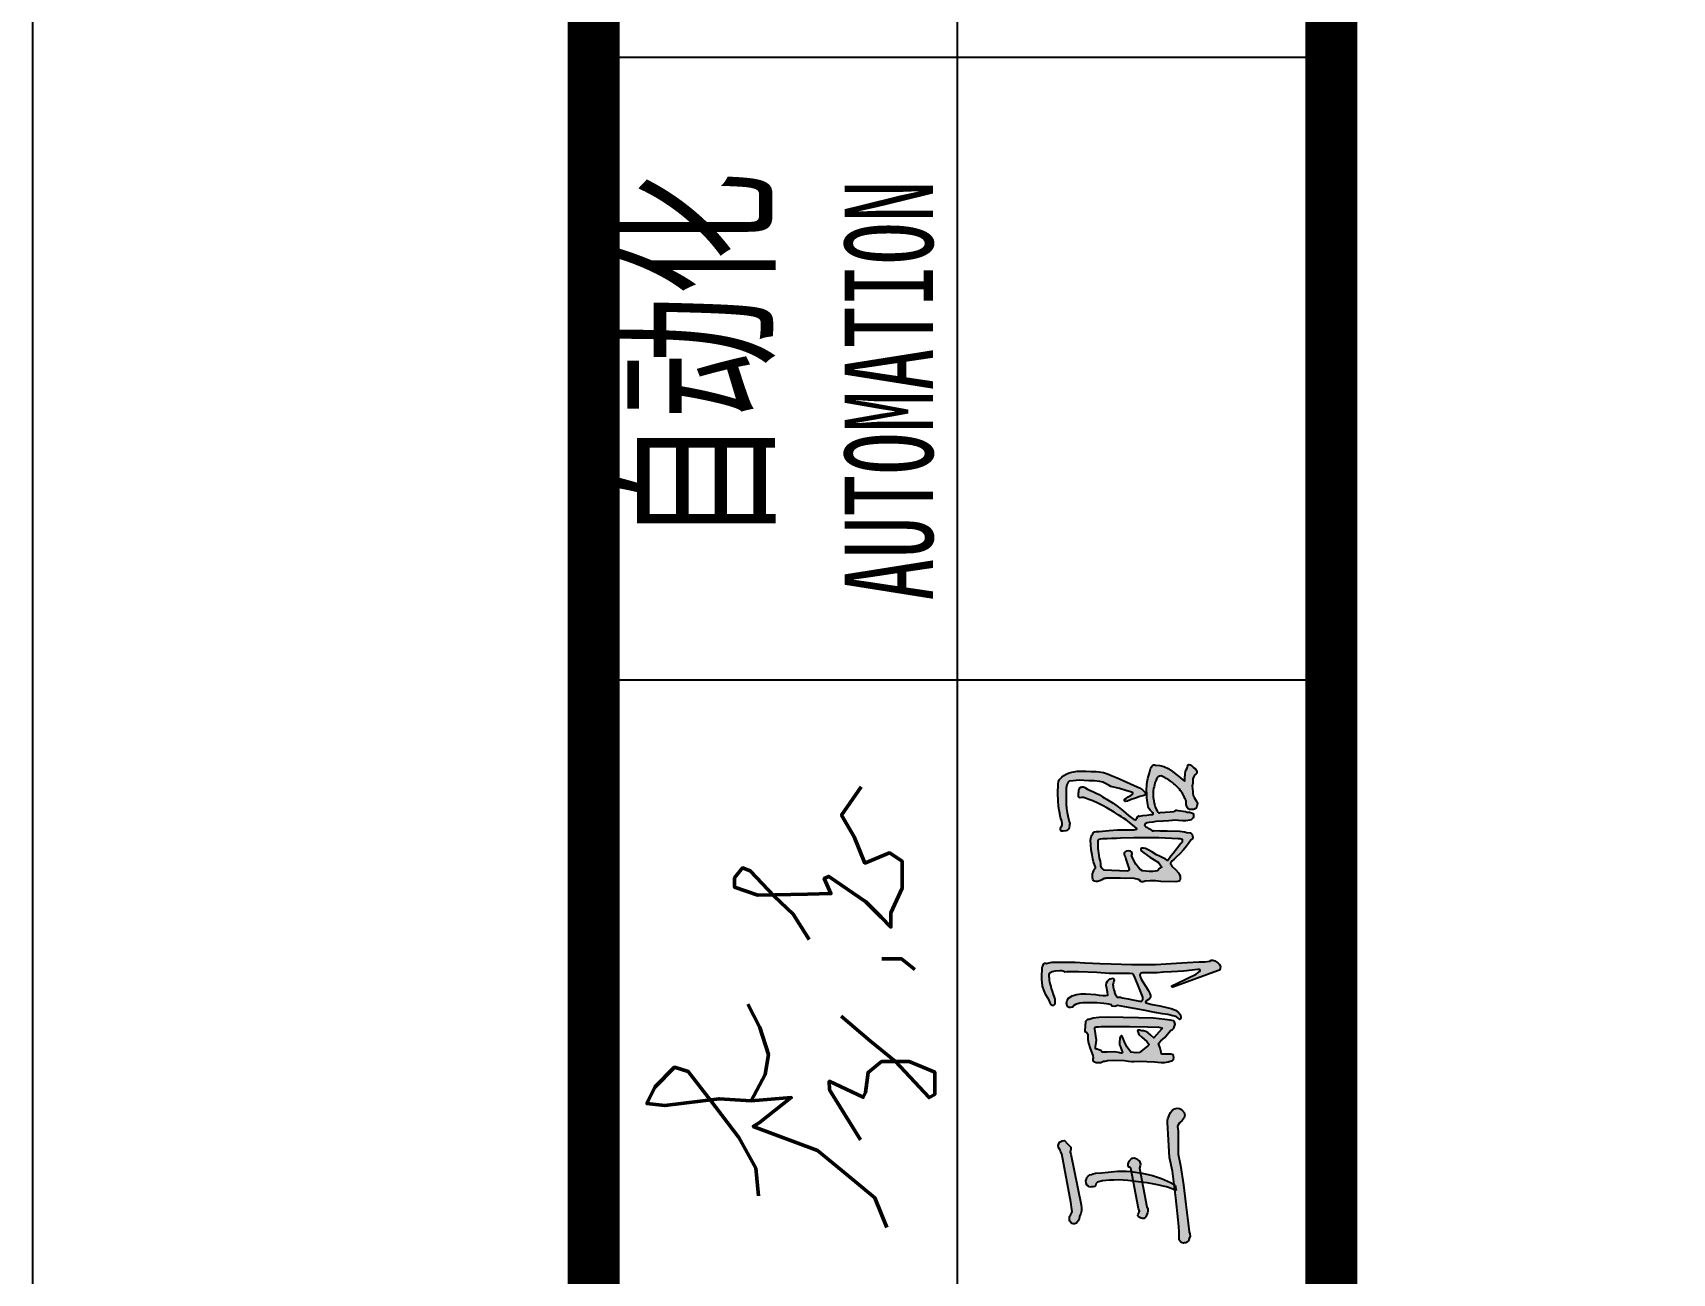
# Model space of a CAD drawing. Header units: millimetres. Extents: x 1621 to 2881, y 1542 to 1880.
# Drawn here: x 1621.18 to 1652.75, y 1750.85 to 1774.74 of the extents above; entities that cross this region are included whole.
import ezdxf

# ---------------------------------------------------------------- set-up
doc = ezdxf.new("R2010")
doc.units = ezdxf.units.MM
doc.styles.get("Standard").update_dxf_attribs({"font": '', "width": 0.7})
doc.styles.get('Standard').set_extended_font_data('仿宋_GB2312')

# ---------------------------------------------------------------- blocks, each defined once
blk = doc.blocks.new('王明昭的签名')
h = blk.add_hatch(color=256)
h.dxf.hatch_style = 1
h.paths.add_polyline_path([(-2.726, 1.306), (-2.767, 1.313), (-2.805, 1.32), (-2.835, 1.309), (-2.865, 1.28), (-2.881, 1.246), (-2.902, 1.184), (-2.907, 1.124), (-2.904, 1.058), (-2.901, 1.008), (-2.88, 0.952), (-2.853, 0.9), (-2.847, 0.843), (-2.83, 0.736), (-2.817, 0.523), (-2.833, 0.093), (-2.856, -0.058), (-2.872, -0.173), (-2.871, -0.265), (-2.857, -0.494), (-2.864, -0.765), (-2.874, -1.064), (-2.907, -1.318), (-2.906, -1.45), (-2.884, -1.588), (-2.83, -1.757), (-2.789, -1.791), (-2.715, -1.803), (-2.611, -1.781), (-2.586, -1.689), (-2.589, -1.504), (-2.589, -1.33), (-2.456, -1.303), (-2.352, -1.274), (-2.173, -1.216), (-2.075, -1.302), (-1.938, -1.457), (-1.671, -1.682), (-1.628, -1.76), (-1.576, -1.805), (-1.429, -1.853), (-1.353, -1.832), (-1.301, -1.787), (-1.273, -1.659), (-1.252, -1.462), (-1.2, -1.021), (-1.156, 0.717), (-1.171, 1.088), (-1.202, 1.295), (-1.252, 1.453), (-1.243, 1.52), (-1.326, 1.59), (-1.674, 1.626), (-1.712, 1.616), (-1.738, 1.564), (-1.818, 1.508), (-2.018, 1.507), (-2.159, 1.481), (-2.367, 1.416), (-2.636, 1.313)])
h.paths.add_polyline_path([(-2.487, 0.967), (-2.444, 1.012), (-2.415, 1.085), (-2.391, 1.148), (-2.391, 1.178), (-2.374, 1.214), (-2.305, 1.217), (-2.225, 1.195), (-2.045, 1.175), (-1.624, 1.235), (-1.568, 1.238), (-1.549, 1.22), (-1.525, 1.191), (-1.524, 1.09), (-1.517, 0.989), (-1.513, -0.111), (-1.532, -0.803), (-1.548, -1.226), (-1.563, -1.345), (-1.585, -1.353), (-1.607, -1.342), (-1.949, -1.04), (-1.85, -0.926), (-1.761, -0.816), (-1.707, -0.727), (-1.688, -0.642), (-1.679, -0.567), (-1.655, -0.477), (-1.665, -0.413), (-1.69, -0.406), (-1.709, -0.417), (-1.827, -0.464), (-1.931, -0.575), (-2.098, -0.765), (-2.216, -0.854), (-2.265, -0.809), (-2.484, -0.532), (-2.513, -0.484), (-2.531, -0.36), (-2.502, -0.152), (-2.415, -0.079), (-2.297, 0.006), (-2.102, 0.097), (-1.951, 0.153), (-1.894, 0.178), (-1.88, 0.201), (-1.876, 0.224), (-1.897, 0.248), (-1.971, 0.273), (-2.132, 0.282), (-2.225, 0.285), (-2.307, 0.252), (-2.419, 0.212), (-2.525, 0.176), (-2.549, 0.192), (-2.547, 0.225), (-2.525, 0.32), (-2.499, 0.496), (-2.504, 0.767), (-2.51, 0.917), (-2.501, 0.948)], flags=16)
h.paths.add_polyline_path([(-0.618, 2.324), (-0.518, 2.306), (-0.43, 2.256), (-0.338, 2.113), (-0.291, 1.943), (-0.263, 1.757), (-0.261, 1.585), (-0.29, 1.205), (-0.304, 1.064), (-0.322, 0.915), (-0.324, 0.826), (-0.312, 0.742), (-0.296, 0.735), (-0.199, 0.75), (0.016, 0.782), (0.066, 0.801), (0.17, 0.786), (0.23, 0.753), (0.27, 0.714), (0.316, 0.649), (0.337, 0.582), (0.34, 0.535), (0.334, 0.512), (0.318, 0.504), (0.263, 0.497), (0.223, 0.506), (0.182, 0.522), (0.133, 0.533), (0.082, 0.538), (0.054, 0.536), (0.004, 0.528), (-0.109, 0.501), (-0.163, 0.484), (-0.202, 0.475), (-0.274, 0.455), (-0.316, 0.433), (-0.342, 0.421), (-0.362, 0.406), (-0.375, 0.387), (-0.381, 0.366), (-0.386, 0.316), (-0.392, 0.254), (-0.409, 0.183), (-0.45, -0.043), (-0.492, -0.231), (-0.544, -0.488), (-0.547, -0.552), (-0.539, -0.568), (-0.53, -0.578), (-0.497, -0.6), (-0.472, -0.61), (-0.441, -0.61), (-0.392, -0.607), (-0.265, -0.557), (-0.007, -0.463), (0.347, -0.322), (0.485, -0.249), (0.508, -0.232), (0.512, -0.21), (0.521, -0.104), (0.52, 0.285), (0.52, 0.491), (0.527, 0.691), (0.557, 1.16), (0.586, 1.867), (0.59, 2.212), (0.585, 2.32), (0.582, 2.386), (0.593, 2.406), (0.612, 2.45), (0.625, 2.51), (0.624, 2.586), (0.612, 2.756), (0.6, 2.827), (0.586, 2.88), (0.567, 2.928), (0.554, 2.945), (0.544, 2.969), (0.522, 2.989), (0.492, 3.004), (0.452, 3.008), (0.404, 3.004), (0.35, 3), (0.262, 2.989), (0.189, 2.98), (0.098, 2.957), (0.019, 2.935), (-0.051, 2.913), (-0.159, 2.884), (-0.279, 2.844), (-0.353, 2.818), (-0.429, 2.788), (-0.465, 2.781), (-0.512, 2.779), (-0.573, 2.781), (-0.652, 2.781), (-0.674, 2.786), (-0.688, 2.799), (-0.706, 2.823), (-0.711, 2.842), (-0.71, 2.879), (-0.7, 2.91), (-0.672, 2.936), (-0.628, 2.957), (-0.569, 2.972), (-0.505, 3), (-0.402, 3.056), (-0.295, 3.124), (-0.139, 3.194), (0.037, 3.246), (0.172, 3.265), (0.284, 3.277), (0.388, 3.281), (0.521, 3.284), (0.603, 3.27), (0.67, 3.261), (0.762, 3.261), (0.808, 3.245), (0.883, 3.21), (0.919, 3.163), (0.919, 3.128), (0.914, 3.095), (0.955, 2.892), (0.963, 2.594), (0.964, 2.385), (0.956, 1.995), (0.939, 1.623), (0.925, 1.329), (0.904, 1.039), (0.892, 0.608), (0.873, -0.192), (0.874, -1.101), (0.946, -2.32), (0.969, -2.763), (0.978, -2.998), (1.002, -3.195), (1.036, -3.262), (1.043, -3.309), (1.015, -3.388), (0.935, -3.496), (0.889, -3.549), (0.797, -3.6), (0.718, -3.593), (0.659, -3.564), (0.625, -3.492), (0.154, -2.196), (0.001, -1.768), (0.009, -1.725), (0.046, -1.734), (0.154, -1.945), (0.497, -2.659), (0.597, -2.796), (0.64, -2.816), (0.675, -2.788), (0.678, -2.73), (0.619, -2.172), (0.594, -1.717), (0.571, -1.412), (0.556, -1.16), (0.55, -0.882), (0.556, -0.644), (0.554, -0.581), (0.542, -0.55), (0.52, -0.52), (0.477, -0.5), (0.409, -0.508), (0.31, -0.544), (-0.117, -0.819), (-0.24, -0.881), (-0.324, -0.911), (-0.403, -0.909), (-0.446, -0.874), (-0.48, -0.833), (-0.519, -0.771), (-0.552, -0.741), (-0.563, -0.72), (-0.605, -0.722), (-0.619, -0.781), (-0.669, -0.967), (-0.726, -1.269), (-0.792, -1.593), (-0.83, -1.705), (-0.892, -1.87), (-0.972, -1.979), (-1.074, -2.057), (-1.178, -2.076), (-1.237, -2.053), (-1.254, -2.022), (-1.193, -1.977), (-1.133, -1.901), (-1.101, -1.773), (-1.056, -1.577), (-1.027, -1.37), (-0.981, -1.074), (-0.893, -0.639), (-0.761, 0.078), (-0.714, 0.363), (-0.745, 0.47), (-0.733, 0.568), (-0.685, 0.597), (-0.657, 0.695), (-0.626, 0.885), (-0.605, 1.156), (-0.602, 1.356), (-0.605, 1.572), (-0.61, 1.696), (-0.62, 1.814), (-0.652, 1.937), (-0.672, 1.976), (-0.702, 2.043), (-0.751, 2.075), (-0.776, 2.115), (-0.785, 2.179), (-0.787, 2.23), (-0.755, 2.275), (-0.708, 2.301)])
h.paths.add_polyline_path([(4.503, 0.88), (4.52, 0.902), (4.585, 0.965), (4.669, 1), (4.751, 1.007), (4.846, 1.021), (4.97, 1.054), (5.069, 1.073), (5.168, 1.087), (5.253, 1.101), (5.338, 1.105), (5.409, 1.107), (5.494, 1.107), (5.573, 1.107), (5.641, 1.102), (5.673, 1.09), (5.703, 1.066), (5.715, 1.02), (5.719, 0.931), (5.725, 0.761), (5.732, 0.594), (5.736, 0.406), (5.749, 0.246), (5.766, -0.267), (5.768, -0.592), (5.762, -1.233), (5.73, -1.97), (5.728, -2.051), (5.702, -2.127), (5.65, -2.129), (5.586, -2.12), (5.527, -2.076), (5.146, -1.78), (5.039, -1.692), (4.973, -1.637), (4.872, -1.572), (4.872, -1.56), (4.899, -1.525), (4.938, -1.471), (4.986, -1.383), (5.05, -1.248), (5.097, -1.136), (5.206, -0.959), (5.287, -0.818), (5.346, -0.712), (5.354, -0.631), (5.351, -0.556), (5.316, -0.534), (5.253, -0.543), (5.17, -0.65), (5.007, -0.887), (4.795, -1.212), (4.627, -1.345), (4.566, -1.256), (4.476, -1.173), (4.457, -0.995), (4.455, -0.858), (4.474, -0.602), (4.539, -0.494), (4.734, -0.336), (5.063, -0.174), (5.134, -0.196), (5.201, -0.184), (5.235, -0.136), (5.249, -0.047), (5.242, 0.024), (5.207, 0.065), (5.171, 0.102), (5.122, 0.106), (5.069, 0.1), (5.044, 0.083), (4.992, 0.056), (4.927, 0.039), (4.547, -0.083), (4.523, -0.083), (4.508, -0.079), (4.495, -0.065), (4.474, -0.046), (4.471, -0.002)], flags=16)
h.paths.add_polyline_path([(4.095, 1.282), (4.153, 1.31), (4.219, 1.326), (4.294, 1.329), (4.386, 1.323), (4.434, 1.306), (4.49, 1.279), (4.546, 1.249), (4.582, 1.217), (4.625, 1.215), (4.69, 1.234), (4.826, 1.288), (4.94, 1.317), (5.098, 1.343), (5.29, 1.372), (5.499, 1.39), (5.665, 1.399), (5.73, 1.396), (5.787, 1.383), (5.856, 1.355), (5.908, 1.319), (5.956, 1.284), (5.976, 1.257), (5.986, 1.238), (5.989, 1.177), (5.999, 1.068), (6.039, 0.691), (6.057, 0.369), (6.06, -0.127), (6.064, -0.276), (6.07, -0.334), (6.081, -0.384), (6.094, -0.387), (6.107, -0.377), (6.35, -0.087), (6.448, 0.031), (6.515, 0.129), (6.562, 0.212), (6.643, 0.339), (6.734, 0.493), (6.912, 0.775), (6.986, 0.92), (7.082, 1.116), (7.178, 1.312), (7.23, 1.467), (7.279, 1.592), (7.308, 1.671), (7.305, 1.748), (7.293, 1.811), (7.304, 1.845), (7.335, 1.861), (7.412, 1.866), (7.473, 1.866), (7.536, 1.859), (7.59, 1.852), (7.639, 1.832), (7.672, 1.809), (7.697, 1.776), (7.708, 1.752), (7.714, 1.723), (7.715, 1.689), (7.702, 1.65), (7.684, 1.62), (7.625, 1.521), (7.596, 1.464), (7.558, 1.373), (7.52, 1.286), (7.471, 1.185), (7.417, 1.069), (7.337, 0.947), (7.197, 0.717), (7.083, 0.53), (6.943, 0.333), (6.786, 0.151), (6.615, -0.062), (6.455, -0.27), (6.444, -0.321), (6.452, -0.358), (6.503, -0.381), (6.574, -0.416), (6.593, -0.45), (6.592, -0.485), (6.612, -0.612), (6.62, -0.76), (6.644, -0.916), (6.647, -0.993), (6.661, -1.006), (6.681, -1.008), (6.712, -1.006), (6.742, -0.969), (6.78, -0.929), (6.812, -0.892), (6.875, -0.847), (6.9, -0.833), (6.962, -0.813), (7.112, -0.79), (7.287, -0.772), (7.449, -0.76), (7.584, -0.756), (7.788, -0.763), (7.913, -0.78), (8.043, -0.809), (8.257, -0.862), (8.406, -0.913), (8.48, -0.946), (8.528, -0.976), (8.554, -0.999), (8.562, -1.028), (8.564, -1.065), (8.554, -1.099), (8.541, -1.266), (8.502, -1.421), (8.426, -1.583), (8.304, -1.755), (8.166, -1.931), (8.057, -2.067), (7.976, -2.167), (7.947, -2.198), (7.948, -2.228), (8.042, -2.233), (8.234, -2.242), (8.307, -2.26), (8.371, -2.283), (8.441, -2.319), (8.505, -2.329), (8.561, -2.356), (8.571, -2.381), (8.568, -2.428), (8.54, -2.472), (8.492, -2.537), (8.449, -2.58), (8.408, -2.637), (8.338, -2.687), (8.299, -2.689), (8.244, -2.686), (8.2, -2.65), (8.159, -2.605), (8.116, -2.576), (8.029, -2.537), (7.96, -2.536), (7.858, -2.531), (7.737, -2.515), (7.635, -2.519), (7.542, -2.531), (7.465, -2.534), (7.38, -2.546), (7.305, -2.587), (7.238, -2.624), (7.142, -2.688), (7.075, -2.72), (7.023, -2.709), (6.954, -2.695), (6.885, -2.655), (6.862, -2.626), (6.853, -2.601), (6.842, -2.563), (6.842, -2.55), (6.84, -2.508), (6.839, -2.469), (6.837, -2.435), (6.845, -2.409), (6.873, -2.361), (6.906, -2.326), (6.956, -2.303), (6.998, -2.292), (7.032, -2.282), (7.07, -2.281), (7.079, -2.281), (7.151, -2.278), (7.181, -2.277), (7.227, -2.253), (7.265, -2.235), (7.349, -2.206), (7.487, -2.124), (7.557, -2.065), (7.628, -2.02), (7.706, -1.944), (7.788, -1.856), (7.837, -1.807), (7.882, -1.754), (7.93, -1.675), (7.979, -1.622), (8.016, -1.569), (8.039, -1.505), (8.067, -1.469), (8.091, -1.426), (8.119, -1.369), (8.134, -1.317), (8.132, -1.271), (8.123, -1.254), (8.095, -1.204), (8.082, -1.186), (8.015, -1.143), (7.948, -1.108), (7.866, -1.077), (7.782, -1.059), (7.719, -1.045), (7.65, -1.026), (7.576, -1.013), (7.475, -1.011), (7.373, -1.007), (7.299, -1.012), (7.251, -1.019), (7.167, -1.029), (7.083, -1.047), (6.998, -1.069), (6.943, -1.09), (6.852, -1.125), (6.791, -1.162), (6.744, -1.204), (6.726, -1.221), (6.715, -1.24), (6.718, -1.26), (6.729, -1.281), (6.747, -1.667), (6.772, -1.816), (6.788, -1.846), (6.805, -1.866), (6.812, -1.881), (6.813, -1.906), (6.806, -1.958), (6.791, -2.074), (6.782, -2.162), (6.77, -2.249), (6.745, -2.322), (6.734, -2.403), (6.717, -2.49), (6.701, -2.525), (6.693, -2.546), (6.676, -2.559), (6.631, -2.566), (6.563, -2.56), (6.527, -2.546), (6.5, -2.524), (6.449, -2.471), (6.426, -2.417), (6.414, -2.348), (6.41, -2.273), (6.411, -2.134), (6.426, -1.832), (6.424, -1.735), (6.412, -1.614), (6.396, -1.39), (6.377, -1.113), (6.361, -0.998), (6.341, -0.852), (6.324, -0.784), (6.295, -0.707), (6.282, -0.693), (6.26, -0.683), (6.238, -0.681), (6.216, -0.683), (6.198, -0.697), (6.174, -0.725), (6.159, -0.756), (6.138, -0.794), (6.116, -0.831), (6.094, -0.866), (6.068, -0.909), (6.027, -0.974), (6.019, -0.989), (6.019, -1.011), (6.028, -1.04), (6.023, -1.262), (6.027, -1.553), (6.009, -2.033), (5.986, -2.214), (5.96, -2.312), (5.942, -2.432), (5.904, -2.492), (5.876, -2.514), (5.823, -2.528), (5.762, -2.536), (5.703, -2.524), (5.674, -2.478), (5.61, -2.421), (5.529, -2.369), (5.431, -2.29), (5.295, -2.181), (5.13, -2.035), (5.017, -1.912), (4.924, -1.815), (4.86, -1.746), (4.771, -1.676), (4.738, -1.681), (4.708, -1.697), (4.664, -1.726), (4.517, -1.888), (4.397, -1.985), (4.348, -2.016), (4.288, -2.046), (4.246, -2.05), (4.202, -2.052), (4.163, -2.05), (4.105, -2.031), (4.077, -1.996), (4.065, -1.946), (4.057, -1.886), (4.07, -1.303), (4.089, -1.098), (4.097, -0.894), (4.08, -0.706), (4.061, -0.623), (4.056, -0.554), (4.067, -0.526), (4.113, -0.515), (4.151, -0.442), (4.183, -0.284), (4.197, -0.148), (4.189, 0.062), (4.192, 0.248), (4.191, 0.519), (4.201, 0.64), (4.196, 0.72), (4.192, 0.796), (4.19, 0.825), (4.183, 0.872), (4.17, 0.906), (4.135, 0.962), (4.097, 1.038), (4.074, 1.135), (4.07, 1.185), (4.081, 1.252)])
h.paths.add_polyline_path([(6.084, 2.556), (6.125, 2.553), (6.174, 2.534), (6.21, 2.512), (6.257, 2.498), (6.297, 2.497), (6.388, 2.512), (6.534, 2.553), (6.748, 2.595), (6.962, 2.631), (7.189, 2.647), (7.455, 2.66), (7.836, 2.644), (7.91, 2.634), (7.987, 2.605), (8.043, 2.56), (8.093, 2.509), (8.152, 2.433), (8.214, 2.32), (8.251, 2.224), (8.279, 2.118), (8.314, 1.919), (8.323, 1.575), (8.312, 1.374), (8.301, 1.186), (8.294, 1.067), (8.269, 0.908), (8.217, 0.755), (8.144, 0.568), (8.059, 0.372), (7.96, 0.152), (7.769, -0.282), (7.676, -0.479), (7.603, -0.599), (7.577, -0.627), (7.54, -0.665), (7.492, -0.696), (7.464, -0.709), (7.424, -0.706), (7.394, -0.683), (7.369, -0.615), (7.338, -0.501), (7.282, -0.328), (7.229, -0.168), (7.167, -0.024), (7.147, 0.053), (7.149, 0.073), (7.158, 0.085), (7.172, 0.088), (7.204, 0.092), (7.237, 0.076), (7.28, 0.019), (7.325, -0.045), (7.383, -0.148), (7.422, -0.207), (7.452, -0.231), (7.486, -0.232), (7.506, -0.175), (7.575, 0.041), (7.646, 0.288), (7.734, 0.617), (7.766, 0.689), (7.86, 0.854), (7.891, 0.934), (7.918, 1.038), (7.95, 1.259), (7.953, 1.47), (7.967, 1.838), (7.953, 2.072), (7.935, 2.222), (7.893, 2.266), (7.844, 2.284), (7.792, 2.31), (7.666, 2.341), (7.584, 2.345), (7.424, 2.346), (7.208, 2.343), (7.053, 2.337), (6.881, 2.322), (6.732, 2.301), (6.603, 2.276), (6.479, 2.25), (6.381, 2.221), (6.306, 2.205), (6.239, 2.208), (6.137, 2.224), (6.08, 2.257), (6.037, 2.301), (6.015, 2.359), (6.003, 2.456), (6.006, 2.52), (6.02, 2.543), (6.045, 2.549)])
h.paths.add_polyline_path([(-7.168, -0.592), (-7.259, -0.978), (-7.376, -1.335), (-7.526, -1.673), (-7.629, -1.861), (-7.839, -1.89), (-7.795, -1.794), (-7.738, -1.644), (-7.699, -1.526), (-7.673, -1.4), (-7.636, -1.24), (-7.596, -1.046), (-7.542, -0.783), (-7.515, -0.532), (-7.454, -0.039), (-7.43, 0.323), (-7.438, 0.511), (-7.437, 0.672), (-7.465, 0.937), (-7.514, 1.131), (-7.577, 1.199), (-7.653, 1.217), (-7.685, 1.253), (-7.697, 1.307), (-7.7, 1.371), (-7.702, 1.425), (-7.676, 1.467), (-7.67, 1.476), (-7.627, 1.544), (-7.536, 1.573), (-7.464, 1.579), (-7.398, 1.564), (-7.336, 1.55), (-7.284, 1.489), (-7.236, 1.432), (-7.215, 1.361), (-7.197, 1.298), (-7.173, 1.215), (-7.15, 0.962), (-7.128, 0.721), (-7.092, 0.367), (-7.088, 0.256), (-7.09, 0.18), (-7.096, 0.017), (-7.109, -0.149)])
h = blk.add_hatch(color=256)
h.dxf.hatch_style = 1
h.paths.add_polyline_path([(-8.974, 2.208), (-8.838, 2.213), (-8.784, 2.176), (-8.739, 2.145), (-8.678, 2.119), (-8.639, 2.114), (-8.563, 2.116), (-8.282, 2.162), (-6.417, 2.512), (-6.332, 2.555), (-6.287, 2.578), (-6.24, 2.601), (-6.181, 2.631), (-6.108, 2.645), (-5.972, 2.603), (-5.921, 2.499), (-5.915, 2.41), (-6.041, 2.283), (-6.16, 2.165), (-6.249, 2.159), (-6.362, 2.181), (-6.441, 2.166), (-8.384, 1.766), (-8.52, 1.755), (-8.625, 1.746), (-8.728, 1.782), (-8.833, 1.828), (-8.928, 1.844), (-9.002, 1.876), (-9.057, 1.912), (-9.089, 1.943), (-9.104, 1.977), (-9.12, 2.021), (-9.118, 2.071), (-9.105, 2.11), (-9.076, 2.154), (-9.016, 2.205)])
h.paths.add_polyline_path([(-8.798, -0.419), (-8.753, -0.426), (-8.727, -0.444), (-8.7, -0.464), (-8.673, -0.476), (-8.631, -0.477), (-8.523, -0.443), (-6.978, -0.145), (-6.954, -0.127), (-6.933, -0.096), (-6.931, -0.063), (-6.89, -0.044), (-6.812, -0.046), (-6.706, -0.09), (-6.588, -0.194), (-6.584, -0.23), (-6.58, -0.274), (-6.596, -0.315), (-6.619, -0.376), (-6.664, -0.436), (-6.711, -0.481), (-6.818, -0.526), (-6.89, -0.503), (-6.973, -0.477), (-8.467, -0.772), (-8.5, -0.794), (-8.528, -0.803), (-8.581, -0.81), (-8.644, -0.803), (-8.697, -0.797), (-8.849, -0.727), (-8.882, -0.699), (-8.909, -0.652), (-8.916, -0.61), (-8.899, -0.548), (-8.872, -0.495), (-8.84, -0.442), (-8.813, -0.418)])
h.paths.add_polyline_path([(-9.707, -2.011), (-9.588, -2.016), (-9.428, -2.006), (-9.222, -1.993), (-8.963, -1.977), (-8.118, -1.877), (-7.087, -1.756), (-6.565, -1.642), (-5.882, -1.6), (-5.221, -1.559), (-5.142, -1.564), (-5.076, -1.568), (-4.94, -1.632), (-4.836, -1.68), (-4.748, -1.743), (-4.685, -1.836), (-4.665, -1.93), (-4.673, -2.028), (-4.715, -2.102), (-4.827, -2.208), (-4.931, -2.223), (-5.037, -2.201), (-5.133, -2.128), (-5.235, -2.019), (-5.326, -1.953), (-5.37, -1.941), (-5.553, -1.974), (-6.216, -1.971), (-6.44, -1.97), (-6.87, -2.063), (-7.613, -2.179), (-8.372, -2.27), (-9.094, -2.356), (-9.422, -2.395), (-9.464, -2.411), (-9.5, -2.424), (-9.593, -2.429), (-9.679, -2.402), (-9.769, -2.365), (-9.82, -2.32), (-9.849, -2.265), (-9.856, -2.219), (-9.862, -2.175), (-9.846, -2.129), (-9.825, -2.07), (-9.774, -2.038), (-9.738, -2.015)])
edge = h.paths.add_edge_path()
edge.add_line((-7.128, 0.721), (-7.092, 0.367))
edge.add_line((-7.15, 0.962), (-7.128, 0.721))
edge.add_line((-7.542, -0.783), (-7.515, -0.532))
edge.add_line((-7.259, -0.978), (-7.376, -1.335))
edge.add_line((-7.596, -1.046), (-7.542, -0.783))
edge.add_line((-7.636, -1.24), (-7.596, -1.046))
edge.add_line((-7.673, -1.4), (-7.636, -1.24))
edge.add_line((-7.699, -1.526), (-7.673, -1.4))
edge.add_line((-7.738, -1.644), (-7.699, -1.526))
edge.add_line((-7.795, -1.794), (-7.738, -1.644))
edge.add_line((-7.096, 0.017), (-7.109, -0.149))
edge.add_line((-7.09, 0.18), (-7.096, 0.017))
edge.add_line((-7.092, 0.367), (-7.088, 0.256))
edge.add_line((-7.173, 1.215), (-7.15, 0.962))
edge.add_line((-7.197, 1.298), (-7.173, 1.215))
edge.add_line((-7.215, 1.361), (-7.197, 1.298))
edge.add_line((-7.236, 1.432), (-7.215, 1.361))
for p, q in [((-7.702, 1.425), (-7.676, 1.467)), ((-7.7, 1.371), (-7.702, 1.425)), ((-7.697, 1.307), (-7.7, 1.371)), ((-7.685, 1.253), (-7.697, 1.307)), ((-7.676, 1.467), (-7.67, 1.476)), ((-7.67, 1.476), (-7.627, 1.544)), ((-7.627, 1.544), (-7.536, 1.573)), ((-7.536, 1.573), (-7.464, 1.579)), ((-7.464, 1.579), (-7.398, 1.564)), ((-7.398, 1.564), (-7.336, 1.55)), ((-7.336, 1.55), (-7.284, 1.489)), ((-7.284, 1.489), (-7.236, 1.432)), ((-7.236, 1.432), (-7.215, 1.361)), ((-7.215, 1.361), (-7.197, 1.298)), ((-7.197, 1.298), (-7.173, 1.215)), ((-7.653, 1.217), (-7.685, 1.253)), ((-7.577, 1.199), (-7.653, 1.217)), ((-7.514, 1.131), (-7.577, 1.199)), ((-7.465, 0.937), (-7.514, 1.131)), ((-7.437, 0.672), (-7.465, 0.937)), ((-7.438, 0.511), (-7.437, 0.672)), ((-7.173, 1.215), (-7.15, 0.962)), ((-7.15, 0.962), (-7.128, 0.721)), ((-7.128, 0.721), (-7.092, 0.367)), ((-7.454, -0.039), (-7.43, 0.323)), ((-7.43, 0.323), (-7.438, 0.511)), ((-7.096, 0.017), (-7.109, -0.149)), ((-7.09, 0.18), (-7.096, 0.017)), ((-7.092, 0.367), (-7.088, 0.256)), ((-7.088, 0.256), (-7.09, 0.18)), ((-7.542, -0.783), (-7.515, -0.532)), ((-7.515, -0.532), (-7.454, -0.039)), ((-7.168, -0.592), (-7.259, -0.978)), ((-7.109, -0.149), (-7.168, -0.592)), ((-7.673, -1.4), (-7.636, -1.24)), ((-7.636, -1.24), (-7.596, -1.046)), ((-7.596, -1.046), (-7.542, -0.783)), ((-7.259, -0.978), (-7.376, -1.335)), ((-7.839, -1.89), (-7.795, -1.794)), ((-7.629, -1.861), (-7.839, -1.89)), ((-7.795, -1.794), (-7.738, -1.644)), ((-7.738, -1.644), (-7.699, -1.526)), ((-7.699, -1.526), (-7.673, -1.4)), ((-7.526, -1.673), (-7.629, -1.861)), ((-7.376, -1.335), (-7.526, -1.673))]:
    blk.add_line(p, q)
for points in [[(-0.618, 2.324), (-0.618, 2.324), (-0.518, 2.306), (-0.43, 2.256), (-0.338, 2.113), (-0.291, 1.943), (-0.263, 1.757), (-0.261, 1.585), (-0.29, 1.205), (-0.304, 1.064), (-0.322, 0.915), (-0.324, 0.826), (-0.312, 0.742), (-0.296, 0.735), (-0.199, 0.75), (0.016, 0.782), (0.066, 0.801), (0.17, 0.786), (0.23, 0.753), (0.27, 0.714), (0.316, 0.649), (0.337, 0.582), (0.34, 0.535), (0.334, 0.512), (0.318, 0.504), (0.263, 0.497), (0.223, 0.506), (0.182, 0.522), (0.133, 0.533), (0.082, 0.538), (0.054, 0.536), (0.004, 0.528), (-0.109, 0.501), (-0.163, 0.484), (-0.202, 0.475), (-0.274, 0.455), (-0.316, 0.433), (-0.342, 0.421), (-0.362, 0.406), (-0.375, 0.387), (-0.381, 0.366), (-0.386, 0.316), (-0.392, 0.254), (-0.409, 0.183), (-0.45, -0.043), (-0.492, -0.231), (-0.544, -0.488), (-0.547, -0.552), (-0.539, -0.568), (-0.53, -0.578), (-0.497, -0.6), (-0.472, -0.61), (-0.441, -0.61), (-0.392, -0.607), (-0.265, -0.557), (-0.007, -0.463), (0.347, -0.322), (0.485, -0.249), (0.508, -0.232), (0.512, -0.21), (0.521, -0.104), (0.52, 0.285), (0.52, 0.491), (0.527, 0.691), (0.557, 1.16), (0.586, 1.867), (0.59, 2.212), (0.585, 2.32), (0.582, 2.386), (0.593, 2.406), (0.612, 2.45), (0.625, 2.51), (0.624, 2.586), (0.612, 2.756), (0.6, 2.827), (0.586, 2.88), (0.567, 2.928), (0.554, 2.945), (0.544, 2.969), (0.522, 2.989), (0.492, 3.004), (0.452, 3.008), (0.404, 3.004), (0.35, 3), (0.262, 2.989), (0.189, 2.98), (0.098, 2.957), (0.019, 2.935), (-0.051, 2.913), (-0.159, 2.884), (-0.279, 2.844), (-0.353, 2.818), (-0.429, 2.788), (-0.465, 2.781), (-0.512, 2.779), (-0.573, 2.781), (-0.652, 2.781), (-0.674, 2.786), (-0.688, 2.799), (-0.706, 2.823), (-0.711, 2.842), (-0.71, 2.879), (-0.7, 2.91), (-0.672, 2.936), (-0.628, 2.957), (-0.569, 2.972), (-0.505, 3), (-0.402, 3.056), (-0.295, 3.124), (-0.139, 3.194), (0.037, 3.246), (0.172, 3.265), (0.284, 3.277), (0.388, 3.281), (0.521, 3.284), (0.603, 3.27), (0.67, 3.261), (0.762, 3.261), (0.808, 3.245), (0.883, 3.21), (0.919, 3.163), (0.919, 3.128), (0.914, 3.095), (0.955, 2.892), (0.963, 2.594), (0.964, 2.385), (0.956, 1.995), (0.939, 1.623), (0.925, 1.329), (0.904, 1.039), (0.892, 0.608), (0.873, -0.192), (0.874, -1.101), (0.946, -2.32), (0.969, -2.763), (0.978, -2.998), (1.002, -3.195), (1.036, -3.262), (1.043, -3.309), (1.015, -3.388), (0.935, -3.496), (0.889, -3.549), (0.797, -3.6), (0.718, -3.593), (0.659, -3.564), (0.625, -3.492), (0.154, -2.196), (0.001, -1.768), (0.009, -1.725), (0.046, -1.734), (0.154, -1.945), (0.497, -2.659), (0.597, -2.796), (0.64, -2.816), (0.675, -2.788), (0.678, -2.73), (0.619, -2.172), (0.594, -1.717), (0.571, -1.412), (0.556, -1.16), (0.55, -0.882), (0.556, -0.644), (0.554, -0.581), (0.542, -0.55), (0.52, -0.52), (0.477, -0.5), (0.409, -0.508), (0.31, -0.544), (-0.117, -0.819), (-0.24, -0.881), (-0.324, -0.911), (-0.403, -0.909), (-0.446, -0.874), (-0.48, -0.833), (-0.519, -0.771), (-0.552, -0.741), (-0.563, -0.72), (-0.605, -0.722), (-0.619, -0.781), (-0.669, -0.967), (-0.726, -1.269), (-0.792, -1.593), (-0.83, -1.705), (-0.892, -1.87), (-0.972, -1.979), (-1.074, -2.057), (-1.178, -2.076), (-1.237, -2.053), (-1.254, -2.022), (-1.193, -1.977), (-1.133, -1.901), (-1.101, -1.773), (-1.056, -1.577), (-1.027, -1.37), (-0.981, -1.074), (-0.893, -0.639), (-0.761, 0.078), (-0.714, 0.363), (-0.745, 0.47), (-0.733, 0.568), (-0.685, 0.597), (-0.657, 0.695), (-0.626, 0.885), (-0.605, 1.156), (-0.602, 1.356), (-0.605, 1.572), (-0.61, 1.696), (-0.62, 1.814), (-0.652, 1.937), (-0.672, 1.976), (-0.702, 2.043), (-0.751, 2.075), (-0.776, 2.115), (-0.785, 2.179), (-0.787, 2.23), (-0.755, 2.275), (-0.708, 2.301), (-0.618, 2.324)], [(-8.974, 2.208), (-8.838, 2.213), (-8.784, 2.176), (-8.739, 2.145), (-8.678, 2.119), (-8.639, 2.114), (-8.563, 2.116), (-8.282, 2.162), (-6.417, 2.512), (-6.332, 2.555), (-6.287, 2.578), (-6.24, 2.601), (-6.181, 2.631), (-6.108, 2.645), (-5.972, 2.603), (-5.921, 2.499), (-5.915, 2.41), (-6.041, 2.283), (-6.16, 2.165), (-6.249, 2.159), (-6.362, 2.181), (-6.441, 2.166), (-8.384, 1.766), (-8.52, 1.755), (-8.625, 1.746), (-8.728, 1.782), (-8.833, 1.828), (-8.928, 1.844), (-9.002, 1.876), (-9.057, 1.912), (-9.089, 1.943), (-9.104, 1.977), (-9.12, 2.021), (-9.118, 2.071), (-9.105, 2.11), (-9.076, 2.154), (-9.016, 2.205), (-8.974, 2.208)], [(6.084, 2.556), (6.125, 2.553), (6.174, 2.534), (6.21, 2.512), (6.257, 2.498), (6.297, 2.497), (6.388, 2.512), (6.534, 2.553), (6.748, 2.595), (6.962, 2.631), (7.189, 2.647), (7.455, 2.66), (7.836, 2.644), (7.91, 2.634), (7.987, 2.605), (8.043, 2.56), (8.093, 2.509), (8.152, 2.433), (8.214, 2.32), (8.251, 2.224), (8.279, 2.118), (8.314, 1.919), (8.323, 1.575), (8.312, 1.374), (8.301, 1.186), (8.294, 1.067), (8.269, 0.908), (8.217, 0.755), (8.144, 0.568), (8.059, 0.372), (7.96, 0.152), (7.769, -0.282), (7.676, -0.479), (7.603, -0.599), (7.577, -0.627), (7.54, -0.665), (7.492, -0.696), (7.464, -0.709), (7.424, -0.706), (7.394, -0.683), (7.369, -0.615), (7.338, -0.501), (7.282, -0.328), (7.229, -0.168), (7.167, -0.024), (7.147, 0.053), (7.149, 0.073), (7.158, 0.085), (7.172, 0.088), (7.204, 0.092), (7.237, 0.076), (7.28, 0.019), (7.325, -0.045), (7.383, -0.148), (7.422, -0.207), (7.452, -0.231), (7.486, -0.232), (7.506, -0.175), (7.575, 0.041), (7.646, 0.288), (7.734, 0.617), (7.766, 0.689), (7.86, 0.854), (7.891, 0.934), (7.918, 1.038), (7.95, 1.259), (7.953, 1.47), (7.967, 1.838), (7.953, 2.072), (7.935, 2.222), (7.893, 2.266), (7.844, 2.284), (7.792, 2.31), (7.666, 2.341), (7.584, 2.345), (7.424, 2.346), (7.208, 2.343), (7.053, 2.337), (6.881, 2.322), (6.732, 2.301), (6.603, 2.276), (6.479, 2.25), (6.381, 2.221), (6.306, 2.205), (6.239, 2.208), (6.137, 2.224), (6.08, 2.257), (6.037, 2.301), (6.015, 2.359), (6.003, 2.456), (6.006, 2.52), (6.02, 2.543), (6.045, 2.549), (6.084, 2.556)], [(-2.726, 1.306), (-2.767, 1.313), (-2.805, 1.32), (-2.835, 1.309), (-2.865, 1.28), (-2.881, 1.246), (-2.902, 1.184), (-2.907, 1.124), (-2.904, 1.058), (-2.901, 1.008), (-2.88, 0.952), (-2.853, 0.9), (-2.847, 0.843), (-2.83, 0.736), (-2.817, 0.523), (-2.833, 0.093), (-2.856, -0.058), (-2.872, -0.173), (-2.871, -0.265), (-2.857, -0.494), (-2.864, -0.765), (-2.874, -1.064), (-2.907, -1.318), (-2.906, -1.45), (-2.884, -1.588), (-2.83, -1.757), (-2.789, -1.791), (-2.715, -1.803), (-2.611, -1.781), (-2.586, -1.689), (-2.589, -1.504), (-2.589, -1.33), (-2.456, -1.303), (-2.352, -1.274), (-2.173, -1.216), (-2.075, -1.302), (-1.938, -1.457), (-1.671, -1.682), (-1.628, -1.76), (-1.576, -1.805), (-1.429, -1.853), (-1.353, -1.832), (-1.301, -1.787), (-1.273, -1.659), (-1.252, -1.462), (-1.2, -1.021), (-1.156, 0.717), (-1.171, 1.088), (-1.202, 1.295), (-1.252, 1.453), (-1.243, 1.52), (-1.326, 1.59), (-1.674, 1.626), (-1.712, 1.616), (-1.738, 1.564), (-1.818, 1.508), (-2.018, 1.507), (-2.159, 1.481), (-2.367, 1.416), (-2.636, 1.313), (-2.726, 1.306)], [(4.095, 1.282), (4.153, 1.31), (4.219, 1.326), (4.294, 1.329), (4.386, 1.323), (4.434, 1.306), (4.49, 1.279), (4.546, 1.249), (4.582, 1.217), (4.625, 1.215), (4.69, 1.234), (4.826, 1.288), (4.94, 1.317), (5.098, 1.343), (5.29, 1.372), (5.499, 1.39), (5.665, 1.399), (5.73, 1.396), (5.787, 1.383), (5.856, 1.355), (5.908, 1.319), (5.956, 1.284), (5.976, 1.257), (5.986, 1.238), (5.989, 1.177), (5.999, 1.068), (6.039, 0.691), (6.057, 0.369), (6.06, -0.127), (6.064, -0.276), (6.07, -0.334), (6.081, -0.384), (6.094, -0.387), (6.107, -0.377), (6.35, -0.087), (6.448, 0.031), (6.515, 0.129), (6.562, 0.212), (6.643, 0.339), (6.734, 0.493), (6.912, 0.775), (6.986, 0.92), (7.082, 1.116), (7.178, 1.312), (7.23, 1.467), (7.279, 1.592), (7.308, 1.671), (7.305, 1.748), (7.293, 1.811), (7.304, 1.845), (7.335, 1.861), (7.412, 1.866), (7.473, 1.866), (7.536, 1.859), (7.59, 1.852), (7.639, 1.832), (7.672, 1.809), (7.697, 1.776), (7.708, 1.752), (7.714, 1.723), (7.715, 1.689), (7.702, 1.65), (7.684, 1.62), (7.625, 1.521), (7.596, 1.464), (7.558, 1.373), (7.52, 1.286), (7.471, 1.185), (7.417, 1.069), (7.337, 0.947), (7.197, 0.717), (7.083, 0.53), (6.943, 0.333), (6.786, 0.151), (6.615, -0.062), (6.455, -0.27), (6.444, -0.321), (6.452, -0.358), (6.503, -0.381), (6.574, -0.416), (6.593, -0.45), (6.592, -0.485), (6.612, -0.612), (6.62, -0.76), (6.644, -0.916), (6.647, -0.993), (6.661, -1.006), (6.681, -1.008), (6.712, -1.006), (6.742, -0.969), (6.78, -0.929), (6.812, -0.892), (6.875, -0.847), (6.9, -0.833), (6.962, -0.813), (7.112, -0.79), (7.287, -0.772), (7.449, -0.76), (7.584, -0.756), (7.788, -0.763), (7.913, -0.78), (8.043, -0.809), (8.257, -0.862), (8.406, -0.913), (8.48, -0.946), (8.528, -0.976), (8.554, -0.999), (8.562, -1.028), (8.564, -1.065), (8.554, -1.099), (8.541, -1.266), (8.502, -1.421), (8.426, -1.583), (8.304, -1.755), (8.166, -1.931), (8.057, -2.067), (7.976, -2.167), (7.947, -2.198), (7.948, -2.228), (8.042, -2.233), (8.234, -2.242), (8.307, -2.26), (8.371, -2.283), (8.441, -2.319), (8.505, -2.329), (8.561, -2.356), (8.571, -2.381), (8.568, -2.428), (8.54, -2.472), (8.492, -2.537), (8.449, -2.58), (8.408, -2.637), (8.338, -2.687), (8.299, -2.689), (8.244, -2.686), (8.2, -2.65), (8.159, -2.605), (8.116, -2.576), (8.029, -2.537), (7.96, -2.536), (7.858, -2.531), (7.737, -2.515), (7.635, -2.519), (7.542, -2.531), (7.465, -2.534), (7.38, -2.546), (7.305, -2.587), (7.238, -2.624), (7.142, -2.688), (7.075, -2.72), (7.023, -2.709), (6.954, -2.695), (6.885, -2.655), (6.862, -2.626), (6.853, -2.601), (6.842, -2.563), (6.842, -2.55), (6.84, -2.508), (6.839, -2.469), (6.837, -2.435), (6.845, -2.409), (6.873, -2.361), (6.906, -2.326), (6.956, -2.303), (6.998, -2.292), (7.032, -2.282), (7.07, -2.281), (7.079, -2.281), (7.151, -2.278), (7.181, -2.277), (7.227, -2.253), (7.265, -2.235), (7.349, -2.206), (7.487, -2.124), (7.557, -2.065), (7.628, -2.02), (7.706, -1.944), (7.788, -1.856), (7.837, -1.807), (7.882, -1.754), (7.93, -1.675), (7.979, -1.622), (8.016, -1.569), (8.039, -1.505), (8.067, -1.469), (8.091, -1.426), (8.119, -1.369), (8.134, -1.317), (8.132, -1.271), (8.123, -1.254), (8.095, -1.204), (8.082, -1.186), (8.015, -1.143), (7.948, -1.108), (7.866, -1.077), (7.782, -1.059), (7.719, -1.045), (7.65, -1.026), (7.576, -1.013), (7.475, -1.011), (7.373, -1.007), (7.299, -1.012), (7.251, -1.019), (7.167, -1.029), (7.083, -1.047), (6.998, -1.069), (6.943, -1.09), (6.852, -1.125), (6.791, -1.162), (6.744, -1.204), (6.726, -1.221), (6.715, -1.24), (6.718, -1.26), (6.729, -1.281), (6.747, -1.667), (6.772, -1.816), (6.788, -1.846), (6.805, -1.866), (6.812, -1.881), (6.813, -1.906), (6.806, -1.958), (6.791, -2.074), (6.782, -2.162), (6.77, -2.249), (6.745, -2.322), (6.734, -2.403), (6.717, -2.49), (6.701, -2.525), (6.693, -2.546), (6.676, -2.559), (6.631, -2.566), (6.563, -2.56), (6.527, -2.546), (6.5, -2.524), (6.449, -2.471), (6.426, -2.417), (6.414, -2.348), (6.41, -2.273), (6.411, -2.134), (6.426, -1.832), (6.424, -1.735), (6.412, -1.614), (6.396, -1.39), (6.377, -1.113), (6.361, -0.998), (6.341, -0.852), (6.324, -0.784), (6.295, -0.707), (6.282, -0.693), (6.26, -0.683), (6.238, -0.681), (6.216, -0.683), (6.198, -0.697), (6.174, -0.725), (6.159, -0.756), (6.138, -0.794), (6.116, -0.831), (6.094, -0.866), (6.068, -0.909), (6.027, -0.974), (6.019, -0.989), (6.019, -1.011), (6.028, -1.04), (6.023, -1.262), (6.027, -1.553), (6.009, -2.033), (5.986, -2.214), (5.96, -2.312), (5.942, -2.432), (5.904, -2.492), (5.876, -2.514), (5.823, -2.528), (5.762, -2.536), (5.703, -2.524), (5.674, -2.478), (5.61, -2.421), (5.529, -2.369), (5.431, -2.29), (5.295, -2.181), (5.13, -2.035), (5.017, -1.912), (4.924, -1.815), (4.86, -1.746), (4.771, -1.676), (4.738, -1.681), (4.708, -1.697), (4.664, -1.726), (4.517, -1.888), (4.397, -1.985), (4.348, -2.016), (4.288, -2.046), (4.246, -2.05), (4.202, -2.052), (4.163, -2.05), (4.105, -2.031), (4.077, -1.996), (4.065, -1.946), (4.057, -1.886), (4.07, -1.303), (4.089, -1.098), (4.097, -0.894), (4.08, -0.706), (4.061, -0.623), (4.056, -0.554), (4.067, -0.526), (4.113, -0.515), (4.151, -0.442), (4.183, -0.284), (4.197, -0.148), (4.189, 0.062), (4.192, 0.248), (4.191, 0.519), (4.201, 0.64), (4.196, 0.72), (4.192, 0.796), (4.19, 0.825), (4.19, 0.825), (4.183, 0.872), (4.17, 0.906), (4.135, 0.962), (4.097, 1.038), (4.074, 1.135), (4.07, 1.185), (4.081, 1.252), (4.095, 1.282)], [(-2.487, 0.967), (-2.444, 1.012), (-2.415, 1.085), (-2.391, 1.148), (-2.391, 1.178), (-2.374, 1.214), (-2.305, 1.217), (-2.225, 1.195), (-2.045, 1.175), (-1.624, 1.235), (-1.568, 1.238), (-1.549, 1.22), (-1.525, 1.191), (-1.524, 1.09), (-1.517, 0.989), (-1.513, -0.111), (-1.532, -0.803), (-1.548, -1.226), (-1.563, -1.345), (-1.585, -1.353), (-1.607, -1.342), (-1.949, -1.04), (-1.85, -0.926), (-1.761, -0.816), (-1.707, -0.727), (-1.688, -0.642), (-1.679, -0.567), (-1.655, -0.477), (-1.665, -0.413), (-1.69, -0.406), (-1.709, -0.417), (-1.827, -0.464), (-1.931, -0.575), (-2.098, -0.765), (-2.216, -0.854), (-2.265, -0.809), (-2.484, -0.532), (-2.513, -0.484), (-2.531, -0.36), (-2.502, -0.152), (-2.415, -0.079), (-2.297, 0.006), (-2.102, 0.097), (-1.951, 0.153), (-1.894, 0.178), (-1.88, 0.201), (-1.876, 0.224), (-1.897, 0.248), (-1.971, 0.273), (-2.132, 0.282), (-2.225, 0.285), (-2.307, 0.252), (-2.419, 0.212), (-2.525, 0.176), (-2.549, 0.192), (-2.547, 0.225), (-2.525, 0.32), (-2.499, 0.496), (-2.504, 0.767), (-2.51, 0.917), (-2.501, 0.948), (-2.487, 0.967)], [(4.503, 0.88), (4.52, 0.902), (4.585, 0.965), (4.669, 1), (4.751, 1.007), (4.846, 1.021), (4.97, 1.054), (5.069, 1.073), (5.168, 1.087), (5.253, 1.101), (5.338, 1.105), (5.409, 1.107), (5.494, 1.107), (5.573, 1.107), (5.641, 1.102), (5.673, 1.09), (5.703, 1.066), (5.715, 1.02), (5.719, 0.931), (5.725, 0.761), (5.732, 0.594), (5.736, 0.406), (5.749, 0.246), (5.766, -0.267), (5.768, -0.592), (5.762, -1.233), (5.73, -1.97), (5.728, -2.051), (5.702, -2.127), (5.65, -2.129), (5.586, -2.12), (5.527, -2.076), (5.146, -1.78), (5.039, -1.692), (4.973, -1.637), (4.872, -1.572), (4.872, -1.56), (4.899, -1.525), (4.938, -1.471), (4.986, -1.383), (5.05, -1.248), (5.097, -1.136), (5.206, -0.959), (5.287, -0.818), (5.346, -0.712), (5.354, -0.631), (5.351, -0.556), (5.316, -0.534), (5.253, -0.543), (5.17, -0.65), (5.007, -0.887), (4.795, -1.212), (4.627, -1.345), (4.566, -1.256), (4.476, -1.173), (4.457, -0.995), (4.455, -0.858), (4.474, -0.602), (4.539, -0.494), (4.734, -0.336), (5.063, -0.174), (5.134, -0.196), (5.201, -0.184), (5.235, -0.136), (5.249, -0.047), (5.242, 0.024), (5.207, 0.065), (5.171, 0.102), (5.122, 0.106), (5.069, 0.1), (5.044, 0.083), (4.992, 0.056), (4.927, 0.039), (4.547, -0.083), (4.523, -0.083), (4.508, -0.079), (4.495, -0.065), (4.474, -0.046), (4.471, -0.002), (4.503, 0.88)], [(-8.798, -0.419), (-8.753, -0.426), (-8.727, -0.444), (-8.7, -0.464), (-8.673, -0.476), (-8.631, -0.477), (-8.523, -0.443), (-6.978, -0.145), (-6.954, -0.127), (-6.933, -0.096), (-6.931, -0.063), (-6.89, -0.044), (-6.812, -0.046), (-6.706, -0.09), (-6.588, -0.194), (-6.584, -0.23), (-6.58, -0.274), (-6.596, -0.315), (-6.619, -0.376), (-6.664, -0.436), (-6.711, -0.481), (-6.818, -0.526), (-6.89, -0.503), (-6.973, -0.477), (-8.467, -0.772), (-8.5, -0.794), (-8.528, -0.803), (-8.581, -0.81), (-8.644, -0.803), (-8.697, -0.797), (-8.849, -0.727), (-8.882, -0.699), (-8.909, -0.652), (-8.916, -0.61), (-8.899, -0.548), (-8.872, -0.495), (-8.84, -0.442), (-8.813, -0.418), (-8.798, -0.419)], [(-9.707, -2.011), (-9.588, -2.016), (-9.428, -2.006), (-9.222, -1.993), (-8.963, -1.977), (-8.118, -1.877), (-7.087, -1.756), (-6.565, -1.642), (-5.882, -1.6), (-5.221, -1.559), (-5.142, -1.564), (-5.076, -1.568), (-4.94, -1.632), (-4.836, -1.68), (-4.748, -1.743), (-4.685, -1.836), (-4.665, -1.93), (-4.673, -2.028), (-4.715, -2.102), (-4.827, -2.208), (-4.931, -2.223), (-5.037, -2.201), (-5.133, -2.128), (-5.235, -2.019), (-5.326, -1.953), (-5.37, -1.941), (-5.553, -1.974), (-6.216, -1.971), (-6.44, -1.97), (-6.87, -2.063), (-7.613, -2.179), (-8.372, -2.27), (-9.094, -2.356), (-9.422, -2.395), (-9.464, -2.411), (-9.5, -2.424), (-9.593, -2.429), (-9.679, -2.402), (-9.769, -2.365), (-9.82, -2.32), (-9.849, -2.265), (-9.856, -2.219), (-9.862, -2.175), (-9.846, -2.129), (-9.825, -2.07), (-9.774, -2.038), (-9.738, -2.015), (-9.707, -2.011)]]:
    blk.add_lwpolyline(points)
blk = doc.blocks.new('A$C132B7BD0')
blk.add_blockref('王明昭的签名', (9.887, 2.005))
blk = doc.blocks.new('A$C3B8C5DC5')
at = {"linetype": 'Continuous', "lineweight": 50}
for points in [[(0.76, 4.242), (1.425, 4.31), (2.166, 4.714), (3.071, 5.406), (3.76, 5.934), (3.86, 6.262), (3.379, 6.734), (2.984, 6.926), (2.936, 6.493), (3.099, 5.185), (3.051, 4.415), (3.128, 3.453), (2.522, 4.223), (2.435, 4.367), (1.858, 2.819), (1.261, 2.097), (0.718, 1.44), (0, 1.154)], [(6.935, 3.025), (7.547, 3.407), (7.976, 3.868), (8.588, 4.442), (8.658, 4.63), (8.418, 4.819), (8.192, 4.819), (8.004, 4.258), (8.025, 3.064), (8.039, 2.499), (8.407, 2.659), (8.454, 2.552), (7.843, 1.662), (7.475, 1.289), (7.232, 1.057), (7.576, 1.057), (8.169, 0.785), (8.822, 0.785), (9.019, 1.089), (8.776, 1.68), (9.403, 1.938), (9.93, 2.242), (10.613, 1.771)], [(3.051, 4.415), (3.687, 4.079), (4.168, 4.002), (4.813, 4.213), (5.381, 4.502)], [(2.108, 1.789), (3.311, 2.53), (3.523, 2.54), (3.138, 1.722), (3.25, 1.669), (3.735, 1.606), (3.995, 1.279), (3.995, 0.616), (3.744, 0), (3.205, 0), (3.128, 0.135), (3.995, 0.948), (4.486, 1.549), (5.092, 2.251)], [(6.469, 1.271), (6.469, 0.8), (6.211, 0.482)]]:
    blk.add_lwpolyline(points, dxfattribs=at)
blk = doc.blocks.new('A$C40B702FE')
at = {"linetype": 'Continuous'}
blk.add_blockref('A$C3B8C5DC5', (0, 0), dxfattribs=at)
blk = doc.blocks.new('tk')
for p, q in [((17.8, -10), (17.8, -262)), ((25, -106), (10.8, -106)), ((25, -118), (10.8, -118))]:
    blk.add_line(p, q)
at = {"color": 7, "true_color": 0xffffff, "flags": 128}
blk.add_lwpolyline([(420, -297), (0, -297), (0, 0), (420, 0)], close=True, dxfattribs=at)
at = {"const_width": 1}
blk.add_lwpolyline([(25, -287), (10.8, -287), (10.8, -10), (25, -10)], dxfattribs=at)
at = {"const_width": 1, "flags": 128}
blk.add_lwpolyline([(410, -10), (25, -10), (25, -287), (410, -287)], close=True, dxfattribs=at)
at = {"rotation": 90}
for name, p, xscale, yscale, zscale in [('A$C132B7BD0', (22.069, -128.853), 0.5, 0.5, 0.5), ('A$C40B702FE', (17.366, -128.54), 0.8, 0.8, 0.8)]:
    blk.add_blockref(name, p, dxfattribs=dict(at, xscale=xscale, yscale=yscale, zscale=zscale))
at = {"attachment_point": 1, "rotation": 90}
for s, insert, char_height, width in [('自动化', (11.529, -115.367), 2.5, 8.55712), ('AUTOMATION', (15.633, -116.464), 1.7, 4.69942)]:
    blk.add_mtext(s, dxfattribs=dict(at, insert=insert, char_height=char_height, width=width))

msp = doc.modelspace()

# ---------------------------------------------------------------- block references
msp.add_blockref('tk', (1621.183, 1880.267))

doc.saveas('drawing.dxf')
